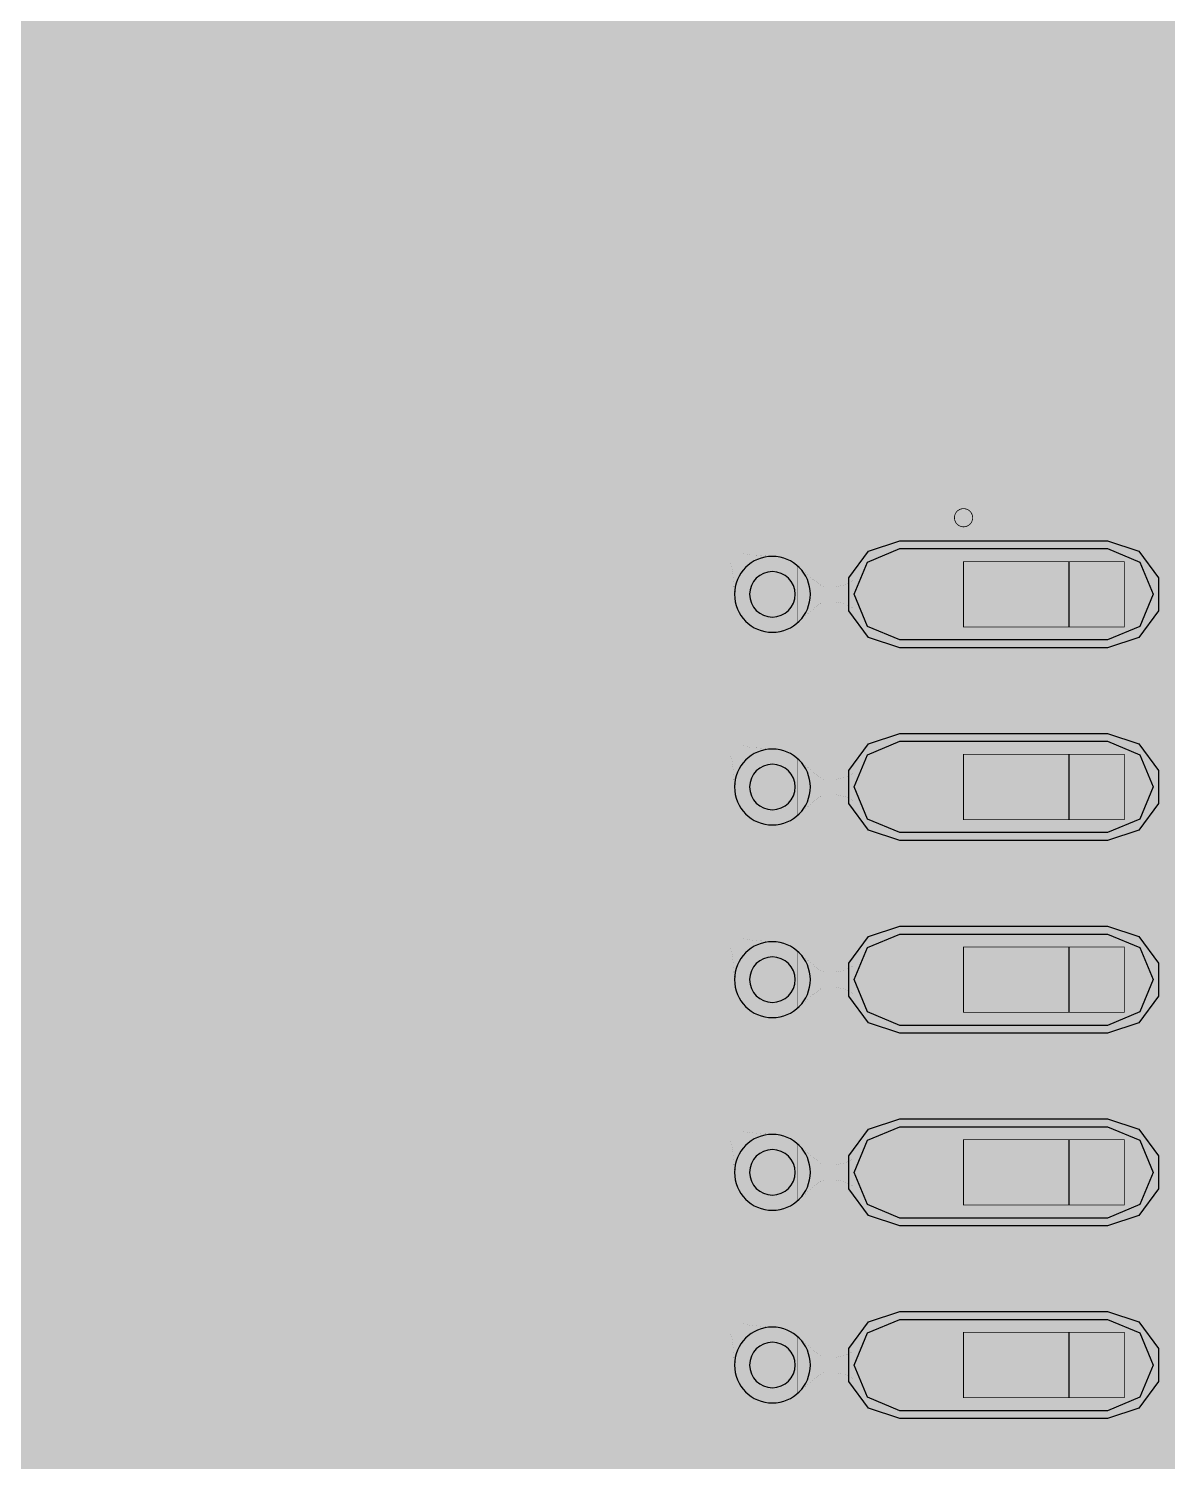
# Model space of a CAD drawing. Header units: millimetres. Extents: x 0 to 100, y -100 to 0.
# Drawn here: x 8.84 to 16.35, y -71.99 to -62.55 of the extents above; entities that cross this region are included whole.
import ezdxf

# ---------------------------------------------------------------- set-up
doc = ezdxf.new("R2010")
doc.units = ezdxf.units.MM
doc.header["$MEASUREMENT"] = 0
for name, color, linetype, true_color in [('Bottom-Layer', 7, 'Continuous', 0x0000ff), ('Component-Marking-Layer', 7, 'Continuous', 0x66ffcc), ('Component-Shape-Layer', 7, 'Continuous', 0x00cccc), ('Document-Layer', 7, 'Continuous', 0xffffff), ('Hole-Layer', 7, 'Continuous', 0x222222), ('Inner1', 7, 'Continuous', 0x999966), ('Inner2', 7, 'Continuous', 0x008000), ('Multi-Layer', 7, 'Continuous', 0xc0c0c0), ('Pin-Floating-Layer', 7, 'Continuous', 0xff99ff), ('Pin-Soldering-Layer', 7, 'Continuous', 0xcc9999), ('Top-Layer', 7, 'Continuous', 0xff0000), ('Top-Paste-Mask-Layer', 7, 'Continuous', 0x808080), ('Top-Silkscreen-Layer', 7, 'Continuous', 0xffcc00), ('Top-Solder-Mask-Layer', 7, 'Continuous', 0x800080)]:
    doc.layers.add(name, color=color, linetype=linetype, true_color=true_color)

msp = doc.modelspace()

# ---------------------------------------------------------------- hatches: boundary and pattern name
at = {"layer": 'Bottom-Layer'}
for points in [[(99.6419, -0.3581), (99.6419, -99.6419), (0.3581, -99.6419), (0.3581, -0.3581)], [(13.1364, -66.2798), (13.2178, -66.5839), (13.4404, -66.8065), (13.7445, -66.888), (14.0486, -66.8065), (14.2712, -66.5839), (14.3527, -66.2798), (14.2712, -65.9758), (14.0486, -65.7532), (13.7445, -65.6717), (13.4404, -65.7532), (13.2178, -65.9758)], [(13.1364, -67.5498), (13.2178, -67.8539), (13.4404, -68.0765), (13.7445, -68.158), (14.0486, -68.0765), (14.2712, -67.8539), (14.3527, -67.5498), (14.2712, -67.2458), (14.0486, -67.0232), (13.7445, -66.9417), (13.4404, -67.0232), (13.2178, -67.2458)], [(13.1364, -68.8198), (13.2178, -69.1239), (13.4404, -69.3465), (13.7445, -69.428), (14.0486, -69.3465), (14.2712, -69.1239), (14.3527, -68.8198), (14.2712, -68.5158), (14.0486, -68.2932), (13.7445, -68.2117), (13.4404, -68.2932), (13.2178, -68.5158)], [(13.1364, -70.0899), (13.2178, -70.3939), (13.4404, -70.6165), (13.7445, -70.698), (14.0486, -70.6165), (14.2712, -70.3939), (14.3527, -70.0899), (14.2712, -69.7858), (14.0486, -69.5632), (13.7445, -69.4817), (13.4404, -69.5632), (13.2178, -69.7858)], [(13.1364, -71.3599), (13.2178, -71.6639), (13.4404, -71.8865), (13.7445, -71.968), (14.0486, -71.8865), (14.2712, -71.6639), (14.3527, -71.3599), (14.2712, -71.0558), (14.0486, -70.8332), (13.7445, -70.7517), (13.4404, -70.8332), (13.2178, -71.0558)]]:
    msp.add_hatch(color=256, dxfattribs=at).paths.add_polyline_path(points)
at = {"layer": 'Component-Marking-Layer'}
msp.add_hatch(color=256, dxfattribs=at).paths.add_polyline_path([(14.9441, -65.7749, 1), (15.0641, -65.7749, 1)])
msp.add_hatch(color=256, dxfattribs=at).paths.add_polyline_path([(14.9441, -65.7749, 1), (15.0641, -65.7749, 1)])
at = {"layer": 'Inner1'}
for points in [[(99.6419, -0.3581), (99.6419, -99.6419), (0.3581, -99.6419), (0.3581, -0.3581)], [(7.0747, -50.8217), (6.826, -51.0968), (6.736, -51.4567), (6.826, -51.8165), (7.0747, -52.0917), (6.826, -52.3668), (6.736, -52.7267), (6.826, -53.0865), (7.0747, -53.3617), (6.826, -53.6368), (6.736, -53.9967), (6.826, -54.3565), (7.0747, -54.6317), (6.826, -54.9068), (6.736, -55.2667), (6.826, -55.6265), (7.0747, -55.9017), (6.826, -56.1768), (6.736, -56.5367), (6.826, -56.8965), (7.0747, -57.1717), (6.826, -57.4468), (6.736, -57.8067), (6.826, -58.1665), (7.0747, -58.4417), (6.826, -58.7168), (6.736, -59.0767), (6.826, -59.4365), (7.0747, -59.7117), (6.826, -59.9868), (6.736, -60.3467), (6.826, -60.7066), (7.0747, -60.9817), (6.8189, -61.2705), (6.7366, -61.6475), (6.8489, -62.0166), (7.1272, -62.2839), (7.5005, -62.3812), (7.8739, -62.2839), (8.1521, -62.0166), (8.2644, -61.6475), (8.1822, -61.2705), (7.9263, -60.9817), (8.1751, -60.7066), (8.2651, -60.3467), (8.1751, -59.9868), (7.9263, -59.7117), (8.1751, -59.4365), (8.2651, -59.0767), (8.1751, -58.7168), (7.9263, -58.4417), (8.1751, -58.1665), (8.2651, -57.8067), (8.1751, -57.4468), (7.9263, -57.1717), (8.1751, -56.8965), (8.2651, -56.5367), (8.1751, -56.1768), (7.9263, -55.9017), (8.1751, -55.6265), (8.2651, -55.2667), (8.1751, -54.9068), (7.9263, -54.6317), (8.1751, -54.3565), (8.2651, -53.9967), (8.1751, -53.6368), (7.9263, -53.3617), (8.1751, -53.0865), (8.2651, -52.7267), (8.1751, -52.3668), (7.9263, -52.0917), (8.1751, -51.8165), (8.2651, -51.4567), (8.1751, -51.0968), (7.9263, -50.8217), (8.1751, -50.5465), (8.2651, -50.1867), (8.1751, -49.8268), (7.9263, -49.5517), (8.1371, -49.3401), (8.2508, -49.0639), (8.2499, -48.7652), (8.2487, -48.754), (8.7361, -48.2666), (8.8225, -48.6349), (9.0748, -48.9167), (8.979, -48.9927), (8.8966, -49.0829), (8.7597, -49.3625), (8.7458, -49.6735), (8.8569, -49.9643), (9.0748, -50.1867), (8.979, -50.2627), (8.8966, -50.3529), (8.7597, -50.6325), (8.7458, -50.9435), (8.8569, -51.2343), (9.0748, -51.4567), (8.979, -51.5327), (8.8966, -51.6229), (8.7597, -51.9025), (8.7458, -52.2135), (8.8569, -52.5043), (9.0748, -52.7267), (8.979, -52.8027), (8.8966, -52.8929), (8.7597, -53.1725), (8.7457, -53.4835), (8.8569, -53.7743), (9.0747, -53.9967), (8.826, -54.2718), (8.736, -54.6317), (8.826, -54.9915), (9.0747, -55.2667), (8.826, -55.5418), (8.736, -55.9017), (8.826, -56.2616), (9.0748, -56.5367), (8.979, -56.6127), (8.8966, -56.7029), (8.7597, -56.9825), (8.7458, -57.2936), (8.8569, -57.5844), (9.0748, -57.8067), (8.979, -57.8827), (8.8966, -57.9729), (8.7597, -58.2525), (8.7458, -58.5636), (8.8569, -58.8544), (9.0748, -59.0767), (8.979, -59.1527), (8.8966, -59.2429), (8.7597, -59.5225), (8.7457, -59.8335), (8.8569, -60.1243), (9.0747, -60.3467), (8.8257, -60.6223), (8.736, -60.9828), (8.8267, -61.343), (9.0765, -61.6179), (9.0915, -61.63), (9.0915, -69.656), (9.1226, -69.8125), (9.2113, -69.9453), (13.1324, -73.8664), (13.1377, -73.9398), (13.2561, -74.2622), (13.5303, -74.469), (13.8729, -74.4943), (14.1745, -74.3299), (14.3389, -74.0284), (14.3137, -73.6858), (14.107, -73.4115), (13.7846, -73.293), (13.7111, -73.2878), (13.6546, -73.2313), (13.9751, -73.1926), (14.2306, -72.9952), (14.3492, -72.6949), (14.2973, -72.3763), (14.0895, -72.1291), (13.7846, -72.023), (13.7111, -72.0178), (13.6546, -71.9613), (13.9751, -71.9226), (14.2306, -71.7252), (14.3492, -71.4249), (14.2973, -71.1063), (14.0895, -70.8591), (13.7846, -70.753), (13.7111, -70.7478), (13.6546, -70.6913), (13.9751, -70.6526), (14.2306, -70.4552), (14.3492, -70.1549), (14.2973, -69.8363), (14.0895, -69.5891), (13.7846, -69.483), (13.7111, -69.4778), (13.6546, -69.4213), (13.9751, -69.3826), (14.2306, -69.1852), (14.3492, -68.8849), (14.2973, -68.5663), (14.0895, -68.3191), (13.7846, -68.213), (13.7111, -68.2078), (13.6546, -68.1513), (13.9751, -68.1126), (14.2306, -67.9152), (14.3492, -67.6149), (14.2973, -67.2962), (14.0895, -67.0491), (13.7846, -66.943), (13.7111, -66.9378), (13.6546, -66.8813), (13.9751, -66.8426), (14.2306, -66.6452), (14.3492, -66.3449), (14.2973, -66.0262), (14.0895, -65.7791), (13.7846, -65.673), (13.7111, -65.6678), (12.1433, -64.1), (12.1433, -61.0946), (18.6076, -67.5589), (18.6785, -67.835), (18.8675, -68.0484), (19.1329, -68.1523), (19.4166, -68.1239), (19.656, -67.9693), (19.7988, -67.7225), (19.8134, -67.4379), (19.6967, -67.1778), (19.4744, -66.9995), (19.1951, -66.9421), (19.1485, -66.9426), (12.3473, -60.1414), (12.3473, -58.2522), (13.1324, -59.0374), (13.1377, -59.1108), (13.2561, -59.4332), (13.5303, -59.64), (13.8729, -59.6653), (14.1745, -59.5009), (14.3389, -59.1994), (14.3137, -58.8568), (14.107, -58.5825), (13.7846, -58.464), (13.7111, -58.4588), (13.6546, -58.4023), (13.9751, -58.3636), (14.2306, -58.1662), (14.3492, -57.8659), (14.2973, -57.5472), (14.0895, -57.3001), (13.7846, -57.194), (13.7111, -57.1888), (13.6546, -57.1323), (13.9751, -57.0936), (14.2306, -56.8962), (14.3492, -56.5959), (14.2973, -56.2772), (14.0895, -56.0301), (13.7846, -55.924), (13.7111, -55.9188), (13.6546, -55.8623), (13.9751, -55.8236), (14.2306, -55.6262), (14.3492, -55.3259), (14.2973, -55.0072), (14.0895, -54.76), (13.7846, -54.654), (13.7111, -54.6488), (13.6546, -54.5923), (13.9751, -54.5536), (14.2306, -54.3562), (14.3492, -54.0559), (14.2973, -53.7372), (14.0895, -53.49), (13.7846, -53.384), (13.7111, -53.3788), (13.6546, -53.3223), (13.9751, -53.2836), (14.2306, -53.0862), (14.3492, -52.7859), (14.2973, -52.4672), (14.0895, -52.22), (13.7846, -52.114), (13.7111, -52.1088), (13.7007, -52.0984), (13.7007, -52.0574), (13.9367, -52.0278), (14.1434, -51.9099), (14.289, -51.7217), (14.3512, -51.4921), (14.3207, -51.2562), (14.2019, -51.05), (14.1537, -50.9944), (14.1537, -47.4524), (14.1225, -47.2958), (14.0338, -47.1631), (10.2475, -43.3768), (10.2505, -43.3504), (10.263, -43.2571), (10.2641, -43.163), (10.2609, -43.1218), (10.2554, -43.0809), (18.721, -51.5464), (18.721, -52.2644), (18.6727, -52.32), (18.5285, -52.6318), (18.5762, -52.9719), (18.8006, -53.232), (19.1301, -53.329), (19.4596, -53.232), (19.684, -52.9719), (19.7317, -52.6318), (19.5875, -52.32), (19.5392, -52.2644), (19.5392, -51.6143), (19.5814, -51.3627), (19.4663, -51.1351), (19.4283, -51.0971), (19.4194, -51.0879), (19.4102, -51.079), (12.9683, -44.6371), (13.0207, -44.6475), (13.0739, -44.651), (13.2881, -44.651), (13.3436, -44.6991), (13.6553, -44.8434), (13.9955, -44.7958), (14.2556, -44.5714), (14.3527, -44.2419), (14.2557, -43.9124), (13.9957, -43.688), (13.6555, -43.6402), (13.3437, -43.7844), (13.2881, -43.8327), (13.2434, -43.8327), (10.2475, -40.8368), (10.2505, -40.8104), (10.2567, -40.7742), (10.2613, -40.7377), (12.7846, -43.2611), (12.9174, -43.3498), (13.0739, -43.381), (13.2881, -43.381), (13.3436, -43.4291), (13.6553, -43.5734), (13.9955, -43.5258), (14.2556, -43.3014), (14.3527, -42.9719), (14.2557, -42.6424), (13.9957, -42.418), (13.6555, -42.3702), (13.3437, -42.5144), (13.2881, -42.5627), (13.2434, -42.5627), (10.2475, -39.5668), (10.2505, -39.5404), (10.2582, -39.4939), (10.263, -39.4471), (10.265, -39.4), (10.2641, -39.3529), (10.1778, -39.0371), (9.9674, -38.7864), (9.6713, -38.6466), (9.3439, -38.6434), (9.0453, -38.7774), (9.0453, -29.6107), (13.1431, -25.5129), (13.1738, -25.8127), (13.3447, -26.061), (13.6139, -26.1967), (13.9152, -26.1865), (14.1745, -26.0328), (14.3282, -25.7735), (14.3385, -25.4722), (14.2028, -25.203), (13.9545, -25.032), (13.6546, -25.0013), (13.7111, -24.9449), (13.7843, -24.9396), (14.0894, -24.8337), (14.2972, -24.5866), (14.3492, -24.2679), (14.2307, -23.9675), (13.9752, -23.7701), (13.6546, -23.7313), (13.7111, -23.6748), (13.7843, -23.6696), (14.0894, -23.5637), (14.2972, -23.3166), (14.3492, -22.9979), (14.2307, -22.6975), (13.9752, -22.5001), (13.6546, -22.4613), (13.7111, -22.4048), (13.7843, -22.3996), (14.0431, -22.3226), (14.2431, -22.1411), (14.3447, -21.8909), (14.328, -21.6214), (14.1963, -21.3856), (13.9754, -21.2302), (14.1395, -21.0661), (16.5447, -21.0661), (18.6116, -23.133), (18.7116, -23.4031), (18.9247, -23.5968), (19.203, -23.6708), (19.4842, -23.6085), (19.7051, -23.4238), (19.8163, -23.1581), (19.7928, -22.8711), (19.6399, -22.6271), (19.3919, -22.4807), (19.1044, -22.4649), (19.1007, -22.4654), (17.0033, -20.368), (16.8706, -20.2794), (16.7141, -20.2482), (13.9201, -20.2482), (13.6885, -20.3202), (13.5383, -20.5107), (6.5689, -27.48), (6.4803, -27.6127), (6.4492, -27.7692), (6.4492, -44.471), (6.4803, -44.6275), (6.5689, -44.7602), (6.7524, -44.9436), (6.7512, -44.9548), (6.7503, -45.2538), (6.8641, -45.5303), (7.0752, -45.742), (6.8419, -45.9899), (6.7392, -46.3145), (6.7875, -46.6515), (6.9773, -46.9341), (7.0246, -46.975), (7.0752, -47.012), (6.8329, -47.2755), (6.7371, -47.6203), (6.8087, -47.971), (7.0319, -48.2508), (7.0533, -48.2668), (7.0752, -48.282), (6.8329, -48.5455), (6.7371, -48.8903), (6.8087, -49.241), (7.0319, -49.5208), (7.0531, -49.5366), (7.0747, -49.5517), (6.826, -49.8268), (6.736, -50.1867), (6.826, -50.5465)]]:
    msp.add_hatch(color=256, dxfattribs=at).paths.add_polyline_path(points)
at = {"layer": 'Inner2'}
for points in [[(99.6419, -0.3581), (99.6419, -99.6419), (0.3581, -99.6419), (0.3581, -0.3581)], [(13.1364, -66.2798), (13.2178, -66.5839), (13.4404, -66.8065), (13.7445, -66.888), (14.0486, -66.8065), (14.2712, -66.5839), (14.3527, -66.2798), (14.2712, -65.9758), (14.0486, -65.7532), (13.7445, -65.6717), (13.4404, -65.7532), (13.2178, -65.9758)], [(13.1364, -67.5498), (13.2178, -67.8539), (13.4404, -68.0765), (13.7445, -68.158), (14.0486, -68.0765), (14.2712, -67.8539), (14.3527, -67.5498), (14.2712, -67.2458), (14.0486, -67.0232), (13.7445, -66.9417), (13.4404, -67.0232), (13.2178, -67.2458)], [(13.1364, -68.8198), (13.2178, -69.1239), (13.4404, -69.3465), (13.7445, -69.428), (14.0486, -69.3465), (14.2712, -69.1239), (14.3527, -68.8198), (14.2712, -68.5158), (14.0486, -68.2932), (13.7445, -68.2117), (13.4404, -68.2932), (13.2178, -68.5158)], [(13.1364, -70.0899), (13.2178, -70.3939), (13.4404, -70.6165), (13.7445, -70.698), (14.0486, -70.6165), (14.2712, -70.3939), (14.3527, -70.0899), (14.2712, -69.7858), (14.0486, -69.5632), (13.7445, -69.4817), (13.4404, -69.5632), (13.2178, -69.7858)], [(13.1364, -71.3599), (13.2178, -71.6639), (13.4404, -71.8865), (13.7445, -71.968), (14.0486, -71.8865), (14.2712, -71.6639), (14.3527, -71.3599), (14.2712, -71.0558), (14.0486, -70.8332), (13.7445, -70.7517), (13.4404, -70.8332), (13.2178, -71.0558)]]:
    msp.add_hatch(color=256, dxfattribs=at).paths.add_polyline_path(points)
at = {"layer": 'Pin-Floating-Layer'}
for points in [[(15.6941, -66.0648), (16.0641, -66.0648), (16.0641, -66.4949), (15.6941, -66.4949)], [(15.6941, -66.0648), (16.0641, -66.0648), (16.0641, -66.4949), (15.6941, -66.4949)], [(15.6941, -67.3348), (16.0641, -67.3348), (16.0641, -67.7649), (15.6941, -67.7649)], [(15.6941, -67.3348), (16.0641, -67.3348), (16.0641, -67.7649), (15.6941, -67.7649)], [(15.6941, -68.6048), (16.0641, -68.6048), (16.0641, -69.0349), (15.6941, -69.0349)], [(15.6941, -68.6048), (16.0641, -68.6048), (16.0641, -69.0349), (15.6941, -69.0349)], [(15.6941, -69.8748), (16.0641, -69.8748), (16.0641, -70.3049), (15.6941, -70.3049)], [(15.6941, -69.8748), (16.0641, -69.8748), (16.0641, -70.3049), (15.6941, -70.3049)], [(15.6941, -71.1448), (16.0641, -71.1448), (16.0641, -71.5749), (15.6941, -71.5749)], [(15.6941, -71.1448), (16.0641, -71.1448), (16.0641, -71.5749), (15.6941, -71.5749)]]:
    msp.add_hatch(color=256, dxfattribs=at).paths.add_polyline_path(points)
at = {"layer": 'Pin-Soldering-Layer'}
for points in [[(15.0041, -66.0648), (15.7041, -66.0648), (15.7041, -66.4949), (15.0041, -66.4949)], [(15.0041, -66.0648), (15.7041, -66.0648), (15.7041, -66.4949), (15.0041, -66.4949)], [(15.0041, -67.3348), (15.7041, -67.3348), (15.7041, -67.7649), (15.0041, -67.7649)], [(15.0041, -67.3348), (15.7041, -67.3348), (15.7041, -67.7649), (15.0041, -67.7649)], [(15.0041, -68.6048), (15.7041, -68.6048), (15.7041, -69.0349), (15.0041, -69.0349)], [(15.0041, -68.6048), (15.7041, -68.6048), (15.7041, -69.0349), (15.0041, -69.0349)], [(15.0041, -69.8748), (15.7041, -69.8748), (15.7041, -70.3049), (15.0041, -70.3049)], [(15.0041, -69.8748), (15.7041, -69.8748), (15.7041, -70.3049), (15.0041, -70.3049)], [(15.0041, -71.1448), (15.7041, -71.1448), (15.7041, -71.5749), (15.0041, -71.5749)], [(15.0041, -71.1448), (15.7041, -71.1448), (15.7041, -71.5749), (15.0041, -71.5749)]]:
    msp.add_hatch(color=256, dxfattribs=at).paths.add_polyline_path(points)
at = {"layer": 'Top-Layer'}
for points in [[(99.6419, -0.3581), (99.6419, -99.6419), (0.3581, -99.6419), (0.3581, -0.3581)], [(14.1258, -73.4261), (13.8146, -73.2958), (13.4819, -73.3514), (13.2299, -73.5757), (13.1364, -73.8999), (13.2299, -74.224), (13.4819, -74.4484), (13.8146, -74.5039), (14.1258, -74.3736), (14.2564, -74.4718), (14.4073, -74.5349), (14.1348, -74.6875), (13.9632, -74.9484), (13.9309, -75.2591), (14.0453, -75.5497), (14.2806, -75.755), (14.584, -75.829), (15.953, -75.829), (16.2564, -75.755), (16.4917, -75.5497), (16.6061, -75.2591), (16.5738, -74.9484), (16.4022, -74.6875), (16.1298, -74.5349), (16.4218, -74.3632), (16.59, -74.0692), (16.59, -73.7305), (16.4218, -73.4365), (16.1298, -73.2649), (16.4218, -73.0932), (16.59, -72.7992), (16.59, -72.4605), (16.4218, -72.1665), (16.1298, -71.9949), (16.4218, -71.8232), (16.59, -71.5292), (16.59, -71.1905), (16.4218, -70.8965), (16.1298, -70.7249), (16.4218, -70.5532), (16.59, -70.2592), (16.59, -69.9205), (16.4218, -69.6265), (16.1298, -69.4548), (16.4218, -69.2832), (16.59, -68.9892), (16.59, -68.6505), (16.4218, -68.3565), (16.1298, -68.1848), (16.4218, -68.0132), (16.59, -67.7192), (16.59, -67.3805), (16.4218, -67.0865), (16.1298, -66.9148), (16.4022, -66.7622), (16.5738, -66.5013), (16.6061, -66.1906), (16.4917, -65.9), (16.2564, -65.6947), (15.953, -65.6207), (14.584, -65.6207), (14.3369, -65.6688), (14.1258, -65.8061), (13.8146, -65.6758), (13.4819, -65.7313), (13.2299, -65.9557), (13.1364, -66.2798), (13.2299, -66.604), (13.4819, -66.8283), (13.8146, -66.8839), (14.1258, -66.7536), (14.2564, -66.8518), (14.4073, -66.9148), (14.2564, -66.9779), (14.1258, -67.0761), (13.8146, -66.9458), (13.4819, -67.0014), (13.2299, -67.2257), (13.1364, -67.5498), (13.2299, -67.874), (13.4819, -68.0983), (13.8146, -68.1539), (14.1258, -68.0236), (14.2564, -68.1218), (14.4073, -68.1848), (14.2564, -68.2479), (14.1258, -68.3461), (13.8146, -68.2158), (13.4819, -68.2714), (13.2299, -68.4957), (13.1364, -68.8198), (13.2299, -69.144), (13.4819, -69.3683), (13.8146, -69.4239), (14.1258, -69.2936), (14.2564, -69.3918), (14.4073, -69.4548), (14.2564, -69.5179), (14.1258, -69.6161), (13.8146, -69.4858), (13.4819, -69.5414), (13.2299, -69.7657), (13.1364, -70.0899), (13.2299, -70.414), (13.4819, -70.6383), (13.8146, -70.6939), (14.1258, -70.5636), (14.2564, -70.6618), (14.4073, -70.7249), (14.2564, -70.7879), (14.1258, -70.8861), (13.8146, -70.7558), (13.4819, -70.8114), (13.2299, -71.0357), (13.1364, -71.3599), (13.2299, -71.684), (13.4819, -71.9083), (13.8146, -71.9639), (14.1258, -71.8336), (14.2564, -71.9318), (14.4073, -71.9949), (14.2564, -72.0579), (14.1258, -72.1561), (13.8146, -72.0258), (13.4819, -72.0814), (13.2299, -72.3057), (13.1364, -72.6299), (13.2299, -72.954), (13.4819, -73.1784), (13.8146, -73.2339), (14.1258, -73.1036), (14.2564, -73.2018), (14.4073, -73.2649), (14.2564, -73.3279)], [(14.584, -66.5808), (14.3712, -66.4927), (14.283, -66.2798), (14.3712, -66.067), (14.584, -65.9788), (15.953, -65.9788), (16.1658, -66.067), (16.254, -66.2798), (16.1658, -66.4927), (15.953, -66.5808)], [(14.584, -67.8508), (14.3712, -67.7627), (14.283, -67.5498), (14.3712, -67.337), (14.584, -67.2488), (15.953, -67.2488), (16.1658, -67.337), (16.254, -67.5498), (16.1658, -67.7627), (15.953, -67.8508)], [(14.584, -69.1209), (14.3712, -69.0327), (14.283, -68.8198), (14.3712, -68.607), (14.584, -68.5188), (15.953, -68.5188), (16.1658, -68.607), (16.254, -68.8198), (16.1658, -69.0327), (15.953, -69.1209)], [(14.584, -70.3909), (14.3712, -70.3027), (14.283, -70.0899), (14.3712, -69.877), (14.584, -69.7888), (15.953, -69.7888), (16.1658, -69.877), (16.254, -70.0899), (16.1658, -70.3027), (15.953, -70.3909)], [(14.584, -71.6609), (14.3712, -71.5727), (14.283, -71.3599), (14.3712, -71.147), (14.584, -71.0588), (15.953, -71.0588), (16.1658, -71.147), (16.254, -71.3599), (16.1658, -71.5727), (15.953, -71.6609)]]:
    msp.add_hatch(color=256, dxfattribs=at).paths.add_polyline_path(points)
at = {"layer": 'Top-Paste-Mask-Layer'}
for points in [[(14.584, -66.5808), (14.3712, -66.4927), (14.283, -66.2798), (14.3712, -66.067), (14.584, -65.9788), (15.953, -65.9788), (16.1658, -66.067), (16.254, -66.2798), (16.1658, -66.4927), (15.953, -66.5808)], [(14.584, -67.8508), (14.3712, -67.7627), (14.283, -67.5498), (14.3712, -67.337), (14.584, -67.2488), (15.953, -67.2488), (16.1658, -67.337), (16.254, -67.5498), (16.1658, -67.7627), (15.953, -67.8508)], [(14.584, -69.1209), (14.3712, -69.0327), (14.283, -68.8198), (14.3712, -68.607), (14.584, -68.5188), (15.953, -68.5188), (16.1658, -68.607), (16.254, -68.8198), (16.1658, -69.0327), (15.953, -69.1209)], [(14.584, -70.3909), (14.3712, -70.3027), (14.283, -70.0899), (14.3712, -69.877), (14.584, -69.7888), (15.953, -69.7888), (16.1658, -69.877), (16.254, -70.0899), (16.1658, -70.3027), (15.953, -70.3909)], [(14.584, -71.6609), (14.3712, -71.5727), (14.283, -71.3599), (14.3712, -71.147), (14.584, -71.0588), (15.953, -71.0588), (16.1658, -71.147), (16.254, -71.3599), (16.1658, -71.5727), (15.953, -71.6609)]]:
    msp.add_hatch(color=256, dxfattribs=at).paths.add_polyline_path(points)
at = {"layer": 'Top-Solder-Mask-Layer'}
for points in [[(14.584, -66.6318), (14.3771, -66.5646), (14.2492, -66.3886), (14.2492, -66.1711), (14.3771, -65.9951), (14.584, -65.9278), (15.953, -65.9278), (16.1599, -65.9951), (16.2878, -66.1711), (16.2878, -66.3886), (16.1599, -66.5646), (15.953, -66.6318)], [(14.584, -67.9018), (14.3771, -67.8346), (14.2492, -67.6586), (14.2492, -67.4411), (14.3771, -67.2651), (14.584, -67.1978), (15.953, -67.1978), (16.1599, -67.2651), (16.2878, -67.4411), (16.2878, -67.6586), (16.1599, -67.8346), (15.953, -67.9018)], [(14.584, -69.1719), (14.3771, -69.1046), (14.2492, -68.9286), (14.2492, -68.7111), (14.3771, -68.5351), (14.584, -68.4678), (15.953, -68.4678), (16.1599, -68.5351), (16.2878, -68.7111), (16.2878, -68.9286), (16.1599, -69.1046), (15.953, -69.1719)], [(14.584, -70.4419), (14.3771, -70.3746), (14.2492, -70.1986), (14.2492, -69.9811), (14.3771, -69.8051), (14.584, -69.7378), (15.953, -69.7378), (16.1599, -69.8051), (16.2878, -69.9811), (16.2878, -70.1986), (16.1599, -70.3746), (15.953, -70.4419)], [(14.584, -71.7119), (14.3771, -71.6446), (14.2492, -71.4686), (14.2492, -71.2511), (14.3771, -71.0751), (14.584, -71.0078), (15.953, -71.0078), (16.1599, -71.0751), (16.2878, -71.2511), (16.2878, -71.4686), (16.1599, -71.6446), (15.953, -71.7119)]]:
    msp.add_hatch(color=256, dxfattribs=at).paths.add_polyline_path(points)

# ---------------------------------------------------------------- linework, layer by layer
at = {"layer": 'Bottom-Layer', "const_width": 0.0508}
for points in [[(13.1364, -66.2798), (13.2178, -66.5839), (13.4404, -66.8065), (13.7445, -66.888), (14.0486, -66.8065), (14.2712, -66.5839), (14.3527, -66.2798), (14.2712, -65.9758), (14.0486, -65.7532), (13.7445, -65.6717), (13.4404, -65.7532), (13.2178, -65.9758)], [(13.1364, -67.5498), (13.2178, -67.8539), (13.4404, -68.0765), (13.7445, -68.158), (14.0486, -68.0765), (14.2712, -67.8539), (14.3527, -67.5498), (14.2712, -67.2458), (14.0486, -67.0232), (13.7445, -66.9417), (13.4404, -67.0232), (13.2178, -67.2458)], [(13.1364, -68.8198), (13.2178, -69.1239), (13.4404, -69.3465), (13.7445, -69.428), (14.0486, -69.3465), (14.2712, -69.1239), (14.3527, -68.8198), (14.2712, -68.5158), (14.0486, -68.2932), (13.7445, -68.2117), (13.4404, -68.2932), (13.2178, -68.5158)], [(13.1364, -70.0899), (13.2178, -70.3939), (13.4404, -70.6165), (13.7445, -70.698), (14.0486, -70.6165), (14.2712, -70.3939), (14.3527, -70.0899), (14.2712, -69.7858), (14.0486, -69.5632), (13.7445, -69.4817), (13.4404, -69.5632), (13.2178, -69.7858)], [(13.1364, -71.3599), (13.2178, -71.6639), (13.4404, -71.8865), (13.7445, -71.968), (14.0486, -71.8865), (14.2712, -71.6639), (14.3527, -71.3599), (14.2712, -71.0558), (14.0486, -70.8332), (13.7445, -70.7517), (13.4404, -70.8332), (13.2178, -71.0558)]]:
    msp.add_lwpolyline(points, close=True, dxfattribs=at)
at = {"layer": 'Component-Marking-Layer', "const_width": 0.00508}
msp.add_lwpolyline([(14.9441, -65.7749, 1), (15.0641, -65.7749, 1)], format="xyb", close=True, dxfattribs=at)
msp.add_lwpolyline([(14.9441, -65.7749, 1), (15.0641, -65.7749, 1)], format="xyb", close=True, dxfattribs=at)
at = {"layer": 'Component-Shape-Layer', "const_width": 0.0508}
msp.add_lwpolyline([(16.0541, -65.7748), (19.9541, -65.7748), (19.9541, -75.6749), (16.0541, -75.6749)], close=True, dxfattribs=at)
msp.add_lwpolyline([(16.0541, -65.7748), (19.9541, -65.7748), (19.9541, -75.6749), (16.0541, -75.6749)], close=True, dxfattribs=at)
at = {"layer": 'Document-Layer', "const_width": 0.5}
msp.add_lwpolyline([(14.3541, -66.2798, 1), (14.854, -66.2798, 1)], format="xyb", close=True, dxfattribs=at)
msp.add_lwpolyline([(14.3541, -66.2798, 1), (14.854, -66.2798, 1)], format="xyb", close=True, dxfattribs=at)
at = {"layer": 'Hole-Layer'}
for points in [[(13.5945, -66.2798, 1), (13.8945, -66.2798, 1)], [(13.5945, -67.5498, 1), (13.8945, -67.5498, 1)], [(13.5945, -68.8198, 1), (13.8945, -68.8198, 1)], [(13.5945, -70.0899, 1), (13.8945, -70.0899, 1)], [(13.5945, -71.3599, 1), (13.8945, -71.3599, 1)]]:
    msp.add_lwpolyline(points, format="xyb", close=True, dxfattribs=at)
at = {"layer": 'Inner1'}
for points, const_width in [([(11.7341, -64.2695), (11.7341, -55.602)], 0.102), ([(11.5301, -65.3355), (11.5301, -56.668)], 0.102), ([(11.3261, -66.4015), (11.3261, -57.734)], 0.102), ([(11.1221, -67.4675), (11.1221, -58.8)], 0.102), ([(10.9181, -68.5335), (10.9181, -59.866)], 0.102), ([(19.1485, -66.9426), (12.3473, -60.1414)], 0.0508), ([(19.1771, -67.5498), (11.9381, -60.3108)], 0.102), ([(10.6681, -69.5535), (10.6681, -60.886)], 0.102), ([(9.5006, -69.656), (9.5006, -60.9885)], 0.102), ([(13.7846, -72.023), (13.7111, -72.0178), (13.6546, -71.9613), (13.9751, -71.9226), (14.2306, -71.7252), (14.3492, -71.4249), (14.2973, -71.1063), (14.0895, -70.8591), (13.7846, -70.753), (13.7111, -70.7478), (13.6546, -70.6913), (13.9751, -70.6526), (14.2306, -70.4552), (14.3492, -70.1549), (14.2973, -69.8363), (14.0895, -69.5891), (13.7846, -69.483), (13.7111, -69.4778), (13.6546, -69.4213), (13.9751, -69.3826), (14.2306, -69.1852), (14.3492, -68.8849), (14.2973, -68.5663), (14.0895, -68.3191), (13.7846, -68.213), (13.7111, -68.2078), (13.6546, -68.1513), (13.9751, -68.1126), (14.2306, -67.9152), (14.3492, -67.6149), (14.2973, -67.2962), (14.0895, -67.0491), (13.7846, -66.943), (13.7111, -66.9378), (13.6546, -66.8813), (13.9751, -66.8426), (14.2306, -66.6452), (14.3492, -66.3449), (14.2973, -66.0262), (14.0895, -65.7791), (13.7846, -65.673), (13.7111, -65.6678), (12.1433, -64.1), (12.1433, -61.0946), (18.6076, -67.5589)], 0.0508), ([(9.0915, -61.63), (9.0915, -69.656), (9.1226, -69.8125), (9.2113, -69.9453), (13.1324, -73.8664)], 0.0508), ([(13.7445, -66.2798), (11.7341, -64.2695)], 0.102), ([(13.7445, -67.5498), (11.5301, -65.3355)], 0.102), ([(13.7445, -68.8198), (11.3261, -66.4015)], 0.102), ([(13.7445, -70.0899), (11.1221, -67.4675)], 0.102), ([(13.7445, -71.3599), (10.9181, -68.5335)], 0.102), ([(13.7445, -72.6299), (10.6681, -69.5535)], 0.102), ([(13.7445, -73.8999), (9.5006, -69.656)], 0.102)]:
    msp.add_lwpolyline(points, dxfattribs=dict(at, const_width=const_width))
at = {"layer": 'Inner1', "const_width": 0.000254}
for points in [[(13.4678, -66.0752), (13.5399, -66.0031), (13.5665, -66.0131), (13.6173, -66.0202), (13.7602, -66.0303), (13.495, -66.2955), (13.4849, -66.1526), (13.4777, -66.1018)], [(13.4678, -67.3452), (13.5399, -67.2731), (13.5665, -67.2831), (13.6173, -67.2902), (13.7602, -67.3003), (13.495, -67.5655), (13.4849, -67.4226), (13.4777, -67.3718)], [(13.4678, -68.6152), (13.5399, -68.5431), (13.5665, -68.5531), (13.6173, -68.5602), (13.7602, -68.5703), (13.495, -68.8355), (13.4849, -68.6926), (13.4777, -68.6418)], [(13.4678, -69.8852), (13.5399, -69.8131), (13.5665, -69.8231), (13.6173, -69.8302), (13.7602, -69.8403), (13.495, -70.1055), (13.4849, -69.9626), (13.4777, -69.9118)], [(13.4678, -71.1552), (13.5399, -71.0831), (13.5665, -71.0931), (13.6173, -71.1002), (13.7602, -71.1103), (13.495, -71.3755), (13.4849, -71.2326), (13.4777, -71.1818)]]:
    msp.add_lwpolyline(points, close=True, dxfattribs=at)
at = {"layer": 'Inner2', "const_width": 0.0508}
for points in [[(13.1364, -66.2798), (13.2178, -66.5839), (13.4404, -66.8065), (13.7445, -66.888), (14.0486, -66.8065), (14.2712, -66.5839), (14.3527, -66.2798), (14.2712, -65.9758), (14.0486, -65.7532), (13.7445, -65.6717), (13.4404, -65.7532), (13.2178, -65.9758)], [(13.1364, -67.5498), (13.2178, -67.8539), (13.4404, -68.0765), (13.7445, -68.158), (14.0486, -68.0765), (14.2712, -67.8539), (14.3527, -67.5498), (14.2712, -67.2458), (14.0486, -67.0232), (13.7445, -66.9417), (13.4404, -67.0232), (13.2178, -67.2458)], [(13.1364, -68.8198), (13.2178, -69.1239), (13.4404, -69.3465), (13.7445, -69.428), (14.0486, -69.3465), (14.2712, -69.1239), (14.3527, -68.8198), (14.2712, -68.5158), (14.0486, -68.2932), (13.7445, -68.2117), (13.4404, -68.2932), (13.2178, -68.5158)], [(13.1364, -70.0899), (13.2178, -70.3939), (13.4404, -70.6165), (13.7445, -70.698), (14.0486, -70.6165), (14.2712, -70.3939), (14.3527, -70.0899), (14.2712, -69.7858), (14.0486, -69.5632), (13.7445, -69.4817), (13.4404, -69.5632), (13.2178, -69.7858)], [(13.1364, -71.3599), (13.2178, -71.6639), (13.4404, -71.8865), (13.7445, -71.968), (14.0486, -71.8865), (14.2712, -71.6639), (14.3527, -71.3599), (14.2712, -71.0558), (14.0486, -70.8332), (13.7445, -70.7517), (13.4404, -70.8332), (13.2178, -71.0558)]]:
    msp.add_lwpolyline(points, close=True, dxfattribs=at)
at = {"layer": 'Multi-Layer'}
for points in [[(13.4945, -66.2798, 1), (13.9945, -66.2798, 1)], [(13.4945, -67.5498, 1), (13.9945, -67.5498, 1)], [(13.4945, -68.8198, 1), (13.9945, -68.8198, 1)], [(13.4945, -70.0899, 1), (13.9945, -70.0899, 1)], [(13.4945, -71.3599, 1), (13.9945, -71.3599, 1)]]:
    msp.add_lwpolyline(points, format="xyb", close=True, dxfattribs=at)
at = {"layer": 'Pin-Floating-Layer', "const_width": 0.00508}
for points in [[(15.6941, -66.0648), (16.0641, -66.0648), (16.0641, -66.4949), (15.6941, -66.4949)], [(15.6941, -66.0648), (16.0641, -66.0648), (16.0641, -66.4949), (15.6941, -66.4949)], [(15.6941, -67.3348), (16.0641, -67.3348), (16.0641, -67.7649), (15.6941, -67.7649)], [(15.6941, -67.3348), (16.0641, -67.3348), (16.0641, -67.7649), (15.6941, -67.7649)], [(15.6941, -68.6048), (16.0641, -68.6048), (16.0641, -69.0349), (15.6941, -69.0349)], [(15.6941, -68.6048), (16.0641, -68.6048), (16.0641, -69.0349), (15.6941, -69.0349)], [(15.6941, -69.8748), (16.0641, -69.8748), (16.0641, -70.3049), (15.6941, -70.3049)], [(15.6941, -69.8748), (16.0641, -69.8748), (16.0641, -70.3049), (15.6941, -70.3049)], [(15.6941, -71.1448), (16.0641, -71.1448), (16.0641, -71.5749), (15.6941, -71.5749)], [(15.6941, -71.1448), (16.0641, -71.1448), (16.0641, -71.5749), (15.6941, -71.5749)]]:
    msp.add_lwpolyline(points, close=True, dxfattribs=at)
at = {"layer": 'Pin-Soldering-Layer', "const_width": 0.00508}
for points in [[(15.0041, -66.0648), (15.7041, -66.0648), (15.7041, -66.4949), (15.0041, -66.4949)], [(15.0041, -66.0648), (15.7041, -66.0648), (15.7041, -66.4949), (15.0041, -66.4949)], [(15.0041, -67.3348), (15.7041, -67.3348), (15.7041, -67.7649), (15.0041, -67.7649)], [(15.0041, -67.3348), (15.7041, -67.3348), (15.7041, -67.7649), (15.0041, -67.7649)], [(15.0041, -68.6048), (15.7041, -68.6048), (15.7041, -69.0349), (15.0041, -69.0349)], [(15.0041, -68.6048), (15.7041, -68.6048), (15.7041, -69.0349), (15.0041, -69.0349)], [(15.0041, -69.8748), (15.7041, -69.8748), (15.7041, -70.3049), (15.0041, -70.3049)], [(15.0041, -69.8748), (15.7041, -69.8748), (15.7041, -70.3049), (15.0041, -70.3049)], [(15.0041, -71.1448), (15.7041, -71.1448), (15.7041, -71.5749), (15.0041, -71.5749)], [(15.0041, -71.1448), (15.7041, -71.1448), (15.7041, -71.5749), (15.0041, -71.5749)]]:
    msp.add_lwpolyline(points, close=True, dxfattribs=at)
at = {"layer": 'Top-Layer'}
for points, const_width in [([(16.4917, -65.9), (16.2564, -65.6947), (15.953, -65.6207), (14.584, -65.6207), (14.3369, -65.6688), (14.1258, -65.8061), (13.8146, -65.6758), (13.4819, -65.7313), (13.2299, -65.9557), (13.1364, -66.2798), (13.2299, -66.604), (13.4819, -66.8283), (13.8146, -66.8839), (14.1258, -66.7536), (14.2564, -66.8518), (14.4073, -66.9148), (14.2564, -66.9779), (14.1258, -67.0761), (13.8146, -66.9458), (13.4819, -67.0014), (13.2299, -67.2257), (13.1364, -67.5498), (13.2299, -67.874), (13.4819, -68.0983), (13.8146, -68.1539), (14.1258, -68.0236), (14.2564, -68.1218), (14.4073, -68.1848), (14.2564, -68.2479), (14.1258, -68.3461), (13.8146, -68.2158), (13.4819, -68.2714), (13.2299, -68.4957), (13.1364, -68.8198), (13.2299, -69.144), (13.4819, -69.3683), (13.8146, -69.4239), (14.1258, -69.2936), (14.2564, -69.3918), (14.4073, -69.4548), (14.2564, -69.5179), (14.1258, -69.6161), (13.8146, -69.4858), (13.4819, -69.5414), (13.2299, -69.7657), (13.1364, -70.0899), (13.2299, -70.414), (13.4819, -70.6383), (13.8146, -70.6939), (14.1258, -70.5636), (14.2564, -70.6618), (14.4073, -70.7249), (14.2564, -70.7879), (14.1258, -70.8861), (13.8146, -70.7558), (13.4819, -70.8114), (13.2299, -71.0357), (13.1364, -71.3599), (13.2299, -71.684), (13.4819, -71.9083), (13.8146, -71.9639), (14.1258, -71.8336), (14.2564, -71.9318), (14.4073, -71.9949), (14.2564, -72.0579)], 0.0508), ([(13.6945, -66.2798), (15.2685, -66.2798)], 0.1016), ([(16.4218, -67.0865), (16.1298, -66.9148), (16.4022, -66.7622)], 0.0508), ([(13.6945, -67.5498), (15.2685, -67.5498)], 0.1016), ([(16.4218, -68.3565), (16.1298, -68.1848), (16.4218, -68.0132)], 0.0508), ([(13.6945, -68.8198), (15.2685, -68.8198)], 0.1016), ([(16.4218, -69.6265), (16.1298, -69.4548), (16.4218, -69.2832)], 0.0508), ([(13.6945, -70.0899), (15.2685, -70.0899)], 0.1016), ([(16.4218, -70.8965), (16.1298, -70.7249), (16.4218, -70.5532)], 0.0508), ([(13.6945, -71.3599), (15.2685, -71.3599)], 0.1016), ([(16.4218, -72.1665), (16.1298, -71.9949), (16.4218, -71.8232)], 0.0508)]:
    msp.add_lwpolyline(points, dxfattribs=dict(at, const_width=const_width))
for points in [[(14.584, -66.5808), (14.3712, -66.4927), (14.283, -66.2798), (14.3712, -66.067), (14.584, -65.9788), (15.953, -65.9788), (16.1658, -66.067), (16.254, -66.2798), (16.1658, -66.4927), (15.953, -66.5808)], [(14.584, -67.8508), (14.3712, -67.7627), (14.283, -67.5498), (14.3712, -67.337), (14.584, -67.2488), (15.953, -67.2488), (16.1658, -67.337), (16.254, -67.5498), (16.1658, -67.7627), (15.953, -67.8508)], [(14.584, -69.1209), (14.3712, -69.0327), (14.283, -68.8198), (14.3712, -68.607), (14.584, -68.5188), (15.953, -68.5188), (16.1658, -68.607), (16.254, -68.8198), (16.1658, -69.0327), (15.953, -69.1209)], [(14.584, -70.3909), (14.3712, -70.3027), (14.283, -70.0899), (14.3712, -69.877), (14.584, -69.7888), (15.953, -69.7888), (16.1658, -69.877), (16.254, -70.0899), (16.1658, -70.3027), (15.953, -70.3909)], [(14.584, -71.6609), (14.3712, -71.5727), (14.283, -71.3599), (14.3712, -71.147), (14.584, -71.0588), (15.953, -71.0588), (16.1658, -71.147), (16.254, -71.3599), (16.1658, -71.5727), (15.953, -71.6609)]]:
    msp.add_lwpolyline(points, close=True, dxfattribs=at)
at = {"layer": 'Top-Layer', "const_width": 0.000254}
for points in [[(14.0849, -66.229), (14.0849, -66.3306), (14.0591, -66.3424), (14.0181, -66.3734), (13.9099, -66.4673), (13.9099, -66.0923), (14.0181, -66.1863), (14.0591, -66.2173)], [(14.1587, -66.3306), (14.1587, -66.229), (14.2047, -66.2225), (14.2502, -66.2052), (14.2881, -66.1808), (14.3019, -66.1671), (14.3111, -66.1528), (14.3111, -66.4068), (14.3019, -66.3926), (14.2881, -66.3789), (14.2502, -66.3545), (14.2047, -66.3372)], [(14.0849, -67.499), (14.0849, -67.6006), (14.0591, -67.6124), (14.0181, -67.6434), (13.9099, -67.7373), (13.9099, -67.3623), (14.0181, -67.4563), (14.0591, -67.4873)], [(14.1587, -67.6006), (14.1587, -67.499), (14.2047, -67.4925), (14.2502, -67.4752), (14.2881, -67.4508), (14.3019, -67.4371), (14.3111, -67.4228), (14.3111, -67.6768), (14.3019, -67.6626), (14.2881, -67.6489), (14.2502, -67.6245), (14.2047, -67.6072)], [(14.0849, -68.769), (14.0849, -68.8706), (14.0591, -68.8824), (14.0181, -68.9134), (13.9099, -69.0073), (13.9099, -68.6323), (14.0181, -68.7263), (14.0591, -68.7573)], [(14.1587, -68.8706), (14.1587, -68.769), (14.2047, -68.7625), (14.2502, -68.7452), (14.2881, -68.7208), (14.3019, -68.7071), (14.3111, -68.6928), (14.3111, -68.9468), (14.3019, -68.9326), (14.2881, -68.9189), (14.2502, -68.8945), (14.2047, -68.8772)], [(14.0849, -70.0391), (14.0849, -70.1407), (14.0591, -70.1524), (14.0181, -70.1834), (13.9099, -70.2774), (13.9099, -69.9023), (14.0181, -69.9963), (14.0591, -70.0273)], [(14.1587, -70.1407), (14.1587, -70.0391), (14.2047, -70.0325), (14.2502, -70.0152), (14.2881, -69.9908), (14.3019, -69.9771), (14.3111, -69.9628), (14.3111, -70.2169), (14.3019, -70.2026), (14.2881, -70.1889), (14.2502, -70.1645), (14.2047, -70.1472)], [(14.0849, -71.3091), (14.0849, -71.4107), (14.0591, -71.4224), (14.0181, -71.4534), (13.9099, -71.5474), (13.9099, -71.1724), (14.0181, -71.2663), (14.0591, -71.2973)], [(14.1587, -71.4107), (14.1587, -71.3091), (14.2047, -71.3025), (14.2502, -71.2852), (14.2881, -71.2608), (14.3019, -71.2471), (14.3111, -71.2329), (14.3111, -71.4869), (14.3019, -71.4726), (14.2881, -71.4589), (14.2502, -71.4345), (14.2047, -71.4172)]]:
    msp.add_lwpolyline(points, close=True, dxfattribs=at)
at = {"layer": 'Top-Paste-Mask-Layer'}
for points in [[(14.584, -66.5808), (14.3712, -66.4927), (14.283, -66.2798), (14.3712, -66.067), (14.584, -65.9788), (15.953, -65.9788), (16.1658, -66.067), (16.254, -66.2798), (16.1658, -66.4927), (15.953, -66.5808)], [(14.584, -67.8508), (14.3712, -67.7627), (14.283, -67.5498), (14.3712, -67.337), (14.584, -67.2488), (15.953, -67.2488), (16.1658, -67.337), (16.254, -67.5498), (16.1658, -67.7627), (15.953, -67.8508)], [(14.584, -69.1209), (14.3712, -69.0327), (14.283, -68.8198), (14.3712, -68.607), (14.584, -68.5188), (15.953, -68.5188), (16.1658, -68.607), (16.254, -68.8198), (16.1658, -69.0327), (15.953, -69.1209)], [(14.584, -70.3909), (14.3712, -70.3027), (14.283, -70.0899), (14.3712, -69.877), (14.584, -69.7888), (15.953, -69.7888), (16.1658, -69.877), (16.254, -70.0899), (16.1658, -70.3027), (15.953, -70.3909)], [(14.584, -71.6609), (14.3712, -71.5727), (14.283, -71.3599), (14.3712, -71.147), (14.584, -71.0588), (15.953, -71.0588), (16.1658, -71.147), (16.254, -71.3599), (16.1658, -71.5727), (15.953, -71.6609)]]:
    msp.add_lwpolyline(points, close=True, dxfattribs=at)
at = {"layer": 'Top-Silkscreen-Layer', "const_width": 0.3}
msp.add_lwpolyline([(15.187, -65.5178, 1), (15.4872, -65.5178, 1)], format="xyb", close=True, dxfattribs=at)
msp.add_lwpolyline([(15.187, -65.5178, 1), (15.4872, -65.5178, 1)], format="xyb", close=True, dxfattribs=at)
at = {"layer": 'Top-Solder-Mask-Layer'}
for points in [[(14.584, -66.6318), (14.3771, -66.5646), (14.2492, -66.3886), (14.2492, -66.1711), (14.3771, -65.9951), (14.584, -65.9278), (15.953, -65.9278), (16.1599, -65.9951), (16.2878, -66.1711), (16.2878, -66.3886), (16.1599, -66.5646), (15.953, -66.6318)], [(14.584, -67.9018), (14.3771, -67.8346), (14.2492, -67.6586), (14.2492, -67.4411), (14.3771, -67.2651), (14.584, -67.1978), (15.953, -67.1978), (16.1599, -67.2651), (16.2878, -67.4411), (16.2878, -67.6586), (16.1599, -67.8346), (15.953, -67.9018)], [(14.584, -69.1719), (14.3771, -69.1046), (14.2492, -68.9286), (14.2492, -68.7111), (14.3771, -68.5351), (14.584, -68.4678), (15.953, -68.4678), (16.1599, -68.5351), (16.2878, -68.7111), (16.2878, -68.9286), (16.1599, -69.1046), (15.953, -69.1719)], [(14.584, -70.4419), (14.3771, -70.3746), (14.2492, -70.1986), (14.2492, -69.9811), (14.3771, -69.8051), (14.584, -69.7378), (15.953, -69.7378), (16.1599, -69.8051), (16.2878, -69.9811), (16.2878, -70.1986), (16.1599, -70.3746), (15.953, -70.4419)], [(14.584, -71.7119), (14.3771, -71.6446), (14.2492, -71.4686), (14.2492, -71.2511), (14.3771, -71.0751), (14.584, -71.0078), (15.953, -71.0078), (16.1599, -71.0751), (16.2878, -71.2511), (16.2878, -71.4686), (16.1599, -71.6446), (15.953, -71.7119)]]:
    msp.add_lwpolyline(points, close=True, dxfattribs=at)

doc.saveas('drawing.dxf')
